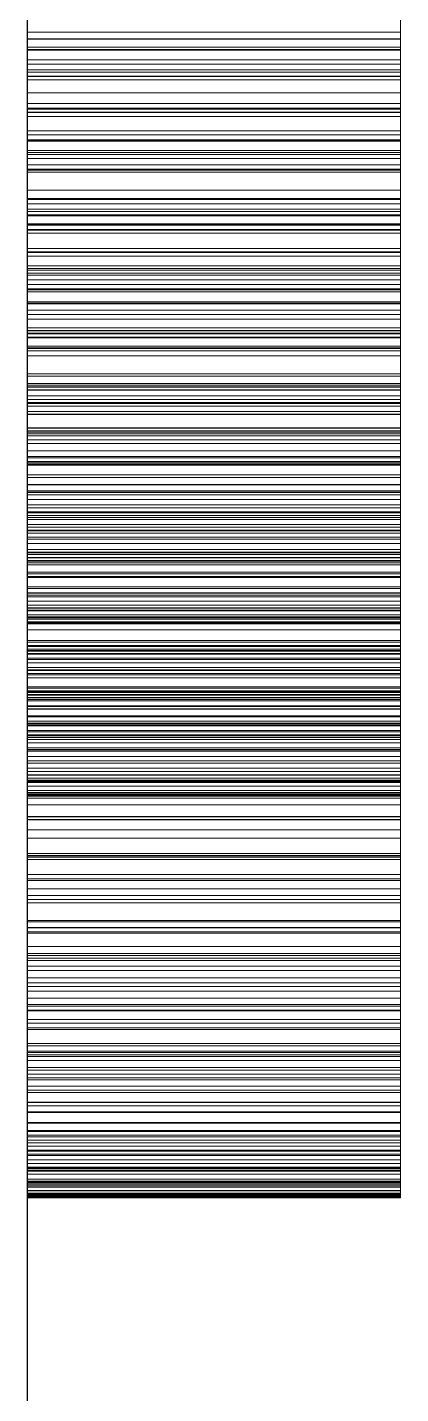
# Paper-space layout '01_三视图' of a CAD drawing. Header units: millimetres. Extents: x 8 to 451, y 8 to 289.
# Drawn here: x 53.925 to 54.025, y 164.3975 to 164.7641 of the extents above; entities that cross this region are included whole.
import ezdxf

# ---------------------------------------------------------------- set-up
doc = ezdxf.new("R2010")
doc.units = ezdxf.units.MM
doc.linetypes.add('WP_HIDDEN', pattern=[2.3, 1.5, -0.8])
doc.layers.add('HIDDEN', color=7, linetype='WP_HIDDEN', lineweight=13)
doc.layers.add('VISIBLE', color=7, linetype='CONTINUOUS', lineweight=25)

psp = doc.layouts.new('01_三视图')

# ---------------------------------------------------------------- linework, layer by layer
at = {"layer": 'HIDDEN'}
for points in [[(53.925, 163.75), (53.925, 163.78134), (53.925, 163.87379), (53.925, 164.02271), (53.925, 164.22064), (53.925, 164.45765), (53.925, 164.72185), (53.925, 165), (53.925, 165.27815), (53.925, 165.54235), (53.925, 165.77936), (53.925, 165.97729), (53.925, 166.12621), (53.925, 166.21866), (53.925, 166.25)], [(53.925, 165.4057), (53.925, 164.46813)], [(54.025, 165.4057), (54.025, 164.46813)], [(53.925, 164.75271), (53.925, 164.79806)], [(54.025, 164.75271), (54.025, 164.79806)], [(53.925, 164.78827), (53.925, 164.76107)], [(54.025, 164.78827), (54.025, 164.76107)], [(53.925, 164.7841), (53.925, 164.75206)], [(54.025, 164.7841), (54.025, 164.75206)], [(53.925, 164.78077), (53.925, 164.75423)], [(54.025, 164.78077), (54.025, 164.75423)], [(53.925, 164.7628), (53.925, 164.7792)], [(53.925, 164.77894), (53.925, 164.76096)], [(53.925, 164.77741), (53.925, 164.75101)], [(54.025, 164.7628), (54.025, 164.7792)], [(54.025, 164.77894), (54.025, 164.76096)], [(54.025, 164.77741), (54.025, 164.75101)], [(53.925, 164.75881), (53.925, 164.77578)], [(53.925, 164.75803), (53.925, 164.77536)], [(53.925, 164.77521), (53.925, 164.75543)], [(53.925, 164.7413), (53.925, 164.77481)], [(53.925, 164.74244), (53.925, 164.77322)], [(53.925, 164.75095), (53.925, 164.77304)], [(54.025, 164.75881), (54.025, 164.77578)], [(54.025, 164.75803), (54.025, 164.77536)], [(54.025, 164.77521), (54.025, 164.75543)], [(54.025, 164.7413), (54.025, 164.77481)], [(54.025, 164.74244), (54.025, 164.77322)], [(54.025, 164.75095), (54.025, 164.77304)], [(53.925, 164.76743), (53.925, 164.75002)], [(53.925, 164.76588), (53.925, 164.73368)], [(54.025, 164.76743), (54.025, 164.75002)], [(54.025, 164.76588), (54.025, 164.73368)], [(53.925, 164.74022), (53.925, 164.76413)], [(53.925, 164.74657), (53.925, 164.7628)], [(53.925, 164.7628), (54.025, 164.7628)], [(54.025, 164.74022), (54.025, 164.76413)], [(54.025, 164.74657), (54.025, 164.7628)], [(53.925, 164.76107), (53.925, 164.73533)], [(53.925, 164.76107), (54.025, 164.76107)], [(53.925, 164.76096), (54.025, 164.76096)], [(53.925, 164.76096), (53.925, 164.74372)], [(53.925, 164.74215), (53.925, 164.75881)], [(53.925, 164.75881), (54.025, 164.75881)], [(53.925, 164.75817), (53.925, 164.74657)], [(53.925, 164.73393), (53.925, 164.75817)], [(53.925, 164.75817), (54.025, 164.75817)], [(54.025, 164.76107), (54.025, 164.73533)], [(54.025, 164.76096), (54.025, 164.74372)], [(54.025, 164.74215), (54.025, 164.75881)], [(54.025, 164.75817), (54.025, 164.74657)], [(54.025, 164.73393), (54.025, 164.75817)], [(53.925, 164.74134), (53.925, 164.75803)], [(53.925, 164.75803), (54.025, 164.75803)], [(53.925, 164.75543), (53.925, 164.73633)], [(53.925, 164.75543), (54.025, 164.75543)], [(54.025, 164.74134), (54.025, 164.75803)], [(54.025, 164.75543), (54.025, 164.73633)], [(53.925, 164.75423), (53.925, 164.7289)], [(53.925, 164.75423), (54.025, 164.75423)], [(53.925, 164.7153), (53.925, 164.75271)], [(53.925, 164.75271), (54.025, 164.75271)], [(53.925, 164.75206), (53.925, 164.72047)], [(53.925, 164.75206), (54.025, 164.75206)], [(53.925, 164.75101), (54.025, 164.75101)], [(53.925, 164.75101), (53.925, 164.72611)], [(53.925, 164.73112), (53.925, 164.75095)], [(53.925, 164.75095), (54.025, 164.75095)], [(54.025, 164.75423), (54.025, 164.7289)], [(54.025, 164.7153), (54.025, 164.75271)], [(54.025, 164.75206), (54.025, 164.72047)], [(54.025, 164.75101), (54.025, 164.72611)], [(54.025, 164.73112), (54.025, 164.75095)], [(53.925, 164.75002), (53.925, 164.73362)], [(53.925, 164.75002), (54.025, 164.75002)], [(54.025, 164.75002), (54.025, 164.73362)], [(53.925, 164.74657), (53.925, 164.73001)], [(53.925, 164.74657), (54.025, 164.74657)], [(53.925, 164.73053), (53.925, 164.74657)], [(53.925, 164.74372), (54.025, 164.74372)], [(53.925, 164.74372), (53.925, 164.7272)], [(54.025, 164.74657), (54.025, 164.73001)], [(54.025, 164.73053), (54.025, 164.74657)], [(54.025, 164.74372), (54.025, 164.7272)], [(53.925, 164.71372), (53.925, 164.74244)], [(53.925, 164.74244), (54.025, 164.74244)], [(53.925, 164.72579), (53.925, 164.74215)], [(53.925, 164.74215), (54.025, 164.74215)], [(53.925, 164.72528), (53.925, 164.74134)], [(53.925, 164.74134), (54.025, 164.74134)], [(53.925, 164.70887), (53.925, 164.7413)], [(53.925, 164.7413), (54.025, 164.7413)], [(53.925, 164.71675), (53.925, 164.74022)], [(53.925, 164.74022), (54.025, 164.74022)], [(54.025, 164.71372), (54.025, 164.74244)], [(54.025, 164.72579), (54.025, 164.74215)], [(54.025, 164.72528), (54.025, 164.74134)], [(54.025, 164.70887), (54.025, 164.7413)], [(54.025, 164.71675), (54.025, 164.74022)], [(53.925, 164.73633), (53.925, 164.71791)], [(53.925, 164.73633), (54.025, 164.73633)], [(54.025, 164.73633), (54.025, 164.71791)], [(53.925, 164.73533), (53.925, 164.71104)], [(53.925, 164.73533), (54.025, 164.73533)], [(53.925, 164.71125), (53.925, 164.73393)], [(53.925, 164.73393), (54.025, 164.73393)], [(53.925, 164.73368), (53.925, 164.70372)], [(53.925, 164.73368), (54.025, 164.73368)], [(53.925, 164.73362), (53.925, 164.71824)], [(53.925, 164.73362), (54.025, 164.73362)], [(54.025, 164.73533), (54.025, 164.71104)], [(54.025, 164.71125), (54.025, 164.73393)], [(54.025, 164.73368), (54.025, 164.70372)], [(54.025, 164.73362), (54.025, 164.71824)], [(53.925, 164.71358), (53.925, 164.73112)], [(53.925, 164.73112), (54.025, 164.73112)], [(53.925, 164.71467), (53.925, 164.73053)], [(53.925, 164.73053), (54.025, 164.73053)], [(53.925, 164.73001), (53.925, 164.71386)], [(53.925, 164.73001), (54.025, 164.73001)], [(53.925, 164.7289), (53.925, 164.70478)], [(53.925, 164.7289), (54.025, 164.7289)], [(54.025, 164.71358), (54.025, 164.73112)], [(54.025, 164.71467), (54.025, 164.73053)], [(54.025, 164.73001), (54.025, 164.71386)], [(54.025, 164.7289), (54.025, 164.70478)], [(53.925, 164.7272), (54.025, 164.7272)], [(53.925, 164.7272), (53.925, 164.71142)], [(53.925, 164.72611), (54.025, 164.72611)], [(53.925, 164.72611), (53.925, 164.7027)], [(53.925, 164.70974), (53.925, 164.72579)], [(53.925, 164.72579), (54.025, 164.72579)], [(53.925, 164.70987), (53.925, 164.72528)], [(53.925, 164.72528), (54.025, 164.72528)], [(54.025, 164.7272), (54.025, 164.71142)], [(54.025, 164.72611), (54.025, 164.7027)], [(54.025, 164.70974), (54.025, 164.72579)], [(54.025, 164.70987), (54.025, 164.72528)], [(53.925, 164.72047), (53.925, 164.68993)], [(53.925, 164.72047), (54.025, 164.72047)], [(53.925, 164.71824), (53.925, 164.70387)], [(53.925, 164.71824), (54.025, 164.71824)], [(53.925, 164.71791), (53.925, 164.70016)], [(53.925, 164.71791), (54.025, 164.71791)], [(54.025, 164.72047), (54.025, 164.68993)], [(54.025, 164.71824), (54.025, 164.70387)], [(54.025, 164.71791), (54.025, 164.70016)], [(53.925, 164.69372), (53.925, 164.71675)], [(53.925, 164.71675), (54.025, 164.71675)], [(53.925, 164.68582), (53.925, 164.7153)], [(53.925, 164.7153), (54.025, 164.7153)], [(53.925, 164.69899), (53.925, 164.71467)], [(53.925, 164.71467), (54.025, 164.71467)], [(54.025, 164.69372), (54.025, 164.71675)], [(54.025, 164.68582), (54.025, 164.7153)], [(54.025, 164.69899), (54.025, 164.71467)], [(53.925, 164.71386), (53.925, 164.69813)], [(53.925, 164.71386), (54.025, 164.71386)], [(53.925, 164.68706), (53.925, 164.71372)], [(53.925, 164.71372), (54.025, 164.71372)], [(53.925, 164.69764), (53.925, 164.71358)], [(53.925, 164.71358), (54.025, 164.71358)], [(53.925, 164.71142), (54.025, 164.71142)], [(53.925, 164.71142), (53.925, 164.69636)], [(53.925, 164.69011), (53.925, 164.71125)], [(53.925, 164.71125), (54.025, 164.71125)], [(53.925, 164.71104), (53.925, 164.69944)], [(53.925, 164.71104), (54.025, 164.71104)], [(54.025, 164.71386), (54.025, 164.69813)], [(54.025, 164.68706), (54.025, 164.71372)], [(54.025, 164.69764), (54.025, 164.71358)], [(54.025, 164.71142), (54.025, 164.69636)], [(54.025, 164.69011), (54.025, 164.71125)], [(54.025, 164.71104), (54.025, 164.69944)], [(53.925, 164.69509), (53.925, 164.70987)], [(53.925, 164.70987), (54.025, 164.70987)], [(53.925, 164.694), (53.925, 164.70974)], [(53.925, 164.70974), (54.025, 164.70974)], [(53.925, 164.69316), (53.925, 164.70887)], [(53.925, 164.70887), (54.025, 164.70887)], [(54.025, 164.69509), (54.025, 164.70987)], [(54.025, 164.694), (54.025, 164.70974)], [(54.025, 164.69316), (54.025, 164.70887)], [(53.925, 164.70478), (53.925, 164.68188)], [(53.925, 164.70478), (54.025, 164.70478)], [(53.925, 164.70387), (53.925, 164.69051)], [(53.925, 164.70387), (54.025, 164.70387)], [(53.925, 164.70372), (53.925, 164.67599)], [(53.925, 164.70372), (54.025, 164.70372)], [(54.025, 164.70478), (54.025, 164.68188)], [(54.025, 164.70387), (54.025, 164.69051)], [(54.025, 164.70372), (54.025, 164.67599)], [(53.925, 164.7027), (54.025, 164.7027)], [(53.925, 164.7027), (53.925, 164.68079)], [(53.925, 164.70016), (53.925, 164.68273)], [(53.925, 164.70016), (54.025, 164.70016)], [(54.025, 164.7027), (54.025, 164.68079)], [(54.025, 164.70016), (54.025, 164.68273)], [(53.925, 164.69944), (53.925, 164.6882)], [(53.925, 164.69944), (54.025, 164.69944)], [(53.925, 164.68349), (53.925, 164.69899)], [(53.925, 164.69899), (54.025, 164.69899)], [(53.925, 164.69813), (53.925, 164.68281)], [(53.925, 164.69813), (54.025, 164.69813)], [(53.925, 164.68265), (53.925, 164.69764)], [(53.925, 164.69764), (54.025, 164.69764)], [(53.925, 164.69636), (54.025, 164.69636)], [(53.925, 164.69636), (53.925, 164.68204)], [(54.025, 164.69944), (54.025, 164.6882)], [(54.025, 164.68349), (54.025, 164.69899)], [(54.025, 164.69813), (54.025, 164.68281)], [(54.025, 164.68265), (54.025, 164.69764)], [(54.025, 164.69636), (54.025, 164.68204)], [(53.925, 164.68095), (53.925, 164.69509)], [(53.925, 164.69509), (54.025, 164.69509)], [(53.925, 164.67856), (53.925, 164.694)], [(53.925, 164.694), (54.025, 164.694)], [(53.925, 164.67114), (53.925, 164.69372)], [(53.925, 164.69372), (54.025, 164.69372)], [(53.925, 164.67793), (53.925, 164.69316)], [(53.925, 164.69316), (54.025, 164.69316)], [(54.025, 164.68095), (54.025, 164.69509)], [(54.025, 164.67856), (54.025, 164.694)], [(54.025, 164.67114), (54.025, 164.69372)], [(54.025, 164.67793), (54.025, 164.69316)], [(53.925, 164.69051), (53.925, 164.67817)], [(53.925, 164.69051), (54.025, 164.69051)], [(53.925, 164.67053), (53.925, 164.69011)], [(53.925, 164.69011), (54.025, 164.69011)], [(53.925, 164.68993), (53.925, 164.66105)], [(53.925, 164.68993), (54.025, 164.68993)], [(54.025, 164.69051), (54.025, 164.67817)], [(54.025, 164.67053), (54.025, 164.69011)], [(54.025, 164.68993), (54.025, 164.66105)], [(53.925, 164.6882), (53.925, 164.67732)], [(53.925, 164.6882), (54.025, 164.6882)], [(53.925, 164.66246), (53.925, 164.68706)], [(53.925, 164.68706), (54.025, 164.68706)], [(53.925, 164.66427), (53.925, 164.68582)], [(53.925, 164.68582), (54.025, 164.68582)], [(54.025, 164.6882), (54.025, 164.67732)], [(54.025, 164.66246), (54.025, 164.68706)], [(54.025, 164.66427), (54.025, 164.68582)], [(53.925, 164.68349), (54.025, 164.68349)], [(53.925, 164.66854), (53.925, 164.68349)], [(53.925, 164.68281), (53.925, 164.6679)], [(53.925, 164.68281), (54.025, 164.68281)], [(53.925, 164.68273), (53.925, 164.66522)], [(53.925, 164.68273), (54.025, 164.68273)], [(53.925, 164.66859), (53.925, 164.68265)], [(53.925, 164.68265), (54.025, 164.68265)], [(53.925, 164.68204), (54.025, 164.68204)], [(53.925, 164.68204), (53.925, 164.66851)], [(53.925, 164.68188), (53.925, 164.6602)], [(53.925, 164.68188), (54.025, 164.68188)], [(54.025, 164.66854), (54.025, 164.68349)], [(54.025, 164.68281), (54.025, 164.6679)], [(54.025, 164.68273), (54.025, 164.66522)], [(54.025, 164.66859), (54.025, 164.68265)], [(54.025, 164.68204), (54.025, 164.66851)], [(54.025, 164.68188), (54.025, 164.6602)], [(53.925, 164.68095), (54.025, 164.68095)], [(53.925, 164.66756), (53.925, 164.68095)], [(53.925, 164.68079), (54.025, 164.68079)], [(53.925, 164.68079), (53.925, 164.66037)], [(53.925, 164.66343), (53.925, 164.67856)], [(53.925, 164.67856), (54.025, 164.67856)], [(53.925, 164.67817), (53.925, 164.66684)], [(53.925, 164.67817), (54.025, 164.67817)], [(53.925, 164.66319), (53.925, 164.67793)], [(53.925, 164.67793), (54.025, 164.67793)], [(54.025, 164.66756), (54.025, 164.68095)], [(54.025, 164.68079), (54.025, 164.66037)], [(54.025, 164.66343), (54.025, 164.67856)], [(54.025, 164.67817), (54.025, 164.66684)], [(54.025, 164.66319), (54.025, 164.67793)], [(53.925, 164.67732), (53.925, 164.66681)], [(53.925, 164.67732), (54.025, 164.67732)], [(53.925, 164.67599), (53.925, 164.65049)], [(53.925, 164.67599), (54.025, 164.67599)], [(54.025, 164.67732), (54.025, 164.66681)], [(54.025, 164.67599), (54.025, 164.65049)], [(53.925, 164.64899), (53.925, 164.67114)], [(53.925, 164.67114), (54.025, 164.67114)], [(53.925, 164.65249), (53.925, 164.67053)], [(53.925, 164.67053), (54.025, 164.67053)], [(54.025, 164.64899), (54.025, 164.67114)], [(54.025, 164.65249), (54.025, 164.67053)], [(53.925, 164.65548), (53.925, 164.66859)], [(53.925, 164.66859), (54.025, 164.66859)], [(53.925, 164.65451), (53.925, 164.66854)], [(53.925, 164.66854), (54.025, 164.66854)], [(53.925, 164.66851), (54.025, 164.66851)], [(53.925, 164.66851), (53.925, 164.65586)], [(53.925, 164.6679), (53.925, 164.65341)], [(53.925, 164.6679), (54.025, 164.6679)], [(53.925, 164.65503), (53.925, 164.66756)], [(53.925, 164.66756), (54.025, 164.66756)], [(53.925, 164.66684), (53.925, 164.65653)], [(53.925, 164.66684), (54.025, 164.66684)], [(53.925, 164.66681), (53.925, 164.65666)], [(53.925, 164.66681), (54.025, 164.66681)], [(54.025, 164.65548), (54.025, 164.66859)], [(54.025, 164.65451), (54.025, 164.66854)], [(54.025, 164.66851), (54.025, 164.65586)], [(54.025, 164.6679), (54.025, 164.65341)], [(54.025, 164.65503), (54.025, 164.66756)], [(54.025, 164.66684), (54.025, 164.65653)], [(54.025, 164.66681), (54.025, 164.65666)], [(53.925, 164.66522), (53.925, 164.64765)], [(53.925, 164.66522), (54.025, 164.66522)], [(53.925, 164.64666), (53.925, 164.66427)], [(53.925, 164.66427), (54.025, 164.66427)], [(53.925, 164.64861), (53.925, 164.66343)], [(53.925, 164.66343), (54.025, 164.66343)], [(53.925, 164.64893), (53.925, 164.66319)], [(53.925, 164.66319), (54.025, 164.66319)], [(54.025, 164.66522), (54.025, 164.64765)], [(54.025, 164.64666), (54.025, 164.66427)], [(54.025, 164.64861), (54.025, 164.66343)], [(54.025, 164.64893), (54.025, 164.66319)], [(53.925, 164.63944), (53.925, 164.66246)], [(53.925, 164.66246), (54.025, 164.66246)], [(53.925, 164.66105), (53.925, 164.64723)], [(53.925, 164.66105), (54.025, 164.66105)], [(53.925, 164.66037), (54.025, 164.66037)], [(53.925, 164.66037), (53.925, 164.64145)], [(53.925, 164.6602), (53.925, 164.63973)], [(53.925, 164.6602), (54.025, 164.6602)], [(54.025, 164.63944), (54.025, 164.66246)], [(54.025, 164.66105), (54.025, 164.64723)], [(54.025, 164.66037), (54.025, 164.64145)], [(54.025, 164.6602), (54.025, 164.63973)], [(53.925, 164.65666), (53.925, 164.64687)], [(53.925, 164.65666), (54.025, 164.65666)], [(53.925, 164.65653), (53.925, 164.64723)], [(53.925, 164.65653), (54.025, 164.65653)], [(53.925, 164.65586), (54.025, 164.65586)], [(53.925, 164.65586), (53.925, 164.64409)], [(53.925, 164.64331), (53.925, 164.65548)], [(53.925, 164.65548), (54.025, 164.65548)], [(54.025, 164.65666), (54.025, 164.64687)], [(54.025, 164.65653), (54.025, 164.64723)], [(54.025, 164.65586), (54.025, 164.64409)], [(54.025, 164.64331), (54.025, 164.65548)], [(53.925, 164.64337), (53.925, 164.65503)], [(53.925, 164.65503), (54.025, 164.65503)], [(53.925, 164.64139), (53.925, 164.65451)], [(53.925, 164.65451), (54.025, 164.65451)], [(53.925, 164.65341), (53.925, 164.63933)], [(53.925, 164.65341), (54.025, 164.65341)], [(53.925, 164.63601), (53.925, 164.65249)], [(53.925, 164.65249), (54.025, 164.65249)], [(54.025, 164.64337), (54.025, 164.65503)], [(54.025, 164.64139), (54.025, 164.65451)], [(54.025, 164.65341), (54.025, 164.63933)], [(54.025, 164.63601), (54.025, 164.65249)], [(53.925, 164.65049), (53.925, 164.62683)], [(53.925, 164.65049), (54.025, 164.65049)], [(53.925, 164.62729), (53.925, 164.64899)], [(53.925, 164.64899), (54.025, 164.64899)], [(53.925, 164.63516), (53.925, 164.64893)], [(53.925, 164.64893), (54.025, 164.64893)], [(53.925, 164.63409), (53.925, 164.64861)], [(53.925, 164.64861), (54.025, 164.64861)], [(54.025, 164.65049), (54.025, 164.62683)], [(54.025, 164.62729), (54.025, 164.64899)], [(54.025, 164.63516), (54.025, 164.64893)], [(54.025, 164.63409), (54.025, 164.64861)], [(53.925, 164.64765), (53.925, 164.63001)], [(53.925, 164.64765), (54.025, 164.64765)], [(53.925, 164.64723), (53.925, 164.63871)], [(53.925, 164.64723), (53.925, 164.63383)], [(53.925, 164.64723), (54.025, 164.64723)], [(53.925, 164.64723), (54.025, 164.64723)], [(53.925, 164.64687), (53.925, 164.63744)], [(53.925, 164.64687), (54.025, 164.64687)], [(53.925, 164.62901), (53.925, 164.64666)], [(53.925, 164.64666), (54.025, 164.64666)], [(54.025, 164.64765), (54.025, 164.63001)], [(54.025, 164.64723), (54.025, 164.63871)], [(54.025, 164.64723), (54.025, 164.63383)], [(54.025, 164.64687), (54.025, 164.63744)], [(54.025, 164.62901), (54.025, 164.64666)], [(53.925, 164.64409), (54.025, 164.64409)], [(53.925, 164.64409), (53.925, 164.63318)], [(53.925, 164.63257), (53.925, 164.64337)], [(53.925, 164.64337), (54.025, 164.64337)], [(53.925, 164.63207), (53.925, 164.64331)], [(53.925, 164.64331), (54.025, 164.64331)], [(53.925, 164.64145), (54.025, 164.64145)], [(53.925, 164.64145), (53.925, 164.62403)], [(53.925, 164.62919), (53.925, 164.64139)], [(53.925, 164.64139), (54.025, 164.64139)], [(54.025, 164.64409), (54.025, 164.63318)], [(54.025, 164.63257), (54.025, 164.64337)], [(54.025, 164.63207), (54.025, 164.64331)], [(54.025, 164.64145), (54.025, 164.62403)], [(54.025, 164.62919), (54.025, 164.64139)], [(53.925, 164.63973), (53.925, 164.62048)], [(53.925, 164.63973), (54.025, 164.63973)], [(53.925, 164.61752), (53.925, 164.63944)], [(53.925, 164.63944), (54.025, 164.63944)], [(53.925, 164.63933), (53.925, 164.62566)], [(53.925, 164.63933), (54.025, 164.63933)], [(53.925, 164.63871), (53.925, 164.63075)], [(53.925, 164.63871), (54.025, 164.63871)], [(53.925, 164.63744), (53.925, 164.62838)], [(53.925, 164.63744), (54.025, 164.63744)], [(54.025, 164.63973), (54.025, 164.62048)], [(54.025, 164.61752), (54.025, 164.63944)], [(54.025, 164.63933), (54.025, 164.62566)], [(54.025, 164.63871), (54.025, 164.63075)], [(54.025, 164.63744), (54.025, 164.62838)], [(53.925, 164.62109), (53.925, 164.63601)], [(53.925, 164.63601), (54.025, 164.63601)], [(53.925, 164.62187), (53.925, 164.63516)], [(53.925, 164.63516), (54.025, 164.63516)], [(53.925, 164.61988), (53.925, 164.63409)], [(53.925, 164.63409), (54.025, 164.63409)], [(53.925, 164.63383), (53.925, 164.62084)], [(53.925, 164.63383), (54.025, 164.63383)], [(54.025, 164.62109), (54.025, 164.63601)], [(54.025, 164.62187), (54.025, 164.63516)], [(54.025, 164.61988), (54.025, 164.63409)], [(54.025, 164.63383), (54.025, 164.62084)], [(53.925, 164.63318), (54.025, 164.63318)], [(53.925, 164.63318), (53.925, 164.62315)], [(53.925, 164.62264), (53.925, 164.63257)], [(53.925, 164.63257), (54.025, 164.63257)], [(53.925, 164.62178), (53.925, 164.63207)], [(53.925, 164.63207), (54.025, 164.63207)], [(53.925, 164.63075), (53.925, 164.62333)], [(53.925, 164.63075), (54.025, 164.63075)], [(53.925, 164.63001), (53.925, 164.6123)], [(53.925, 164.63001), (54.025, 164.63001)], [(54.025, 164.63318), (54.025, 164.62315)], [(54.025, 164.62264), (54.025, 164.63257)], [(54.025, 164.62178), (54.025, 164.63207)], [(54.025, 164.63075), (54.025, 164.62333)], [(54.025, 164.63001), (54.025, 164.6123)], [(53.925, 164.61792), (53.925, 164.62919)], [(53.925, 164.62919), (54.025, 164.62919)], [(53.925, 164.61132), (53.925, 164.62901)], [(53.925, 164.62901), (54.025, 164.62901)], [(53.925, 164.62838), (53.925, 164.61172)], [(53.925, 164.62838), (54.025, 164.62838)], [(53.925, 164.60644), (53.925, 164.62729)], [(53.925, 164.62729), (54.025, 164.62729)], [(53.925, 164.62683), (53.925, 164.60461)], [(53.925, 164.62683), (54.025, 164.62683)], [(54.025, 164.61792), (54.025, 164.62919)], [(54.025, 164.61132), (54.025, 164.62901)], [(54.025, 164.62838), (54.025, 164.61172)], [(54.025, 164.60644), (54.025, 164.62729)], [(54.025, 164.62683), (54.025, 164.60461)], [(53.925, 164.62566), (53.925, 164.61241)], [(53.925, 164.62566), (54.025, 164.62566)], [(53.925, 164.62403), (54.025, 164.62403)], [(53.925, 164.62403), (53.925, 164.60839)], [(53.925, 164.62333), (53.925, 164.61646)], [(53.925, 164.62333), (54.025, 164.62333)], [(53.925, 164.62315), (54.025, 164.62315)], [(53.925, 164.62315), (53.925, 164.61399)], [(53.925, 164.61356), (53.925, 164.62264)], [(53.925, 164.62264), (54.025, 164.62264)], [(54.025, 164.62566), (54.025, 164.61241)], [(54.025, 164.62403), (54.025, 164.60839)], [(54.025, 164.62333), (54.025, 164.61646)], [(54.025, 164.62315), (54.025, 164.61399)], [(54.025, 164.61356), (54.025, 164.62264)], [(53.925, 164.60907), (53.925, 164.62187)], [(53.925, 164.62187), (54.025, 164.62187)], [(53.925, 164.61243), (53.925, 164.62178)], [(53.925, 164.62178), (54.025, 164.62178)], [(53.925, 164.60771), (53.925, 164.62109)], [(53.925, 164.62109), (54.025, 164.62109)], [(53.925, 164.62084), (53.925, 164.60826)], [(53.925, 164.62084), (54.025, 164.62084)], [(53.925, 164.62048), (53.925, 164.60244)], [(53.925, 164.62048), (54.025, 164.62048)], [(53.925, 164.60597), (53.925, 164.61988)], [(53.925, 164.61988), (54.025, 164.61988)], [(54.025, 164.60907), (54.025, 164.62187)], [(54.025, 164.61243), (54.025, 164.62178)], [(54.025, 164.60771), (54.025, 164.62109)], [(54.025, 164.62084), (54.025, 164.60826)], [(54.025, 164.62048), (54.025, 164.60244)], [(54.025, 164.60597), (54.025, 164.61988)], [(53.925, 164.60755), (53.925, 164.61792)], [(53.925, 164.61792), (54.025, 164.61792)], [(53.925, 164.59671), (53.925, 164.61752)], [(53.925, 164.61752), (54.025, 164.61752)], [(53.925, 164.61678), (53.925, 164.46813)], [(53.925, 164.61678), (54.025, 164.61678)], [(53.925, 164.61646), (53.925, 164.61014)], [(53.925, 164.61646), (54.025, 164.61646)], [(54.025, 164.60755), (54.025, 164.61792)], [(54.025, 164.59671), (54.025, 164.61752)], [(54.025, 164.61678), (54.025, 164.46813)], [(54.025, 164.61646), (54.025, 164.61014)], [(53.925, 164.61399), (54.025, 164.61399)], [(53.925, 164.61399), (53.925, 164.6057)], [(53.925, 164.60536), (53.925, 164.61356)], [(53.925, 164.61356), (54.025, 164.61356)], [(53.925, 164.6041), (53.925, 164.61243)], [(53.925, 164.61243), (54.025, 164.61243)], [(53.925, 164.61241), (53.925, 164.59957)], [(53.925, 164.61241), (54.025, 164.61241)], [(53.925, 164.6123), (53.925, 164.59452)], [(53.925, 164.6123), (54.025, 164.6123)], [(53.925, 164.61172), (53.925, 164.59729)], [(53.925, 164.61172), (54.025, 164.61172)], [(54.025, 164.61399), (54.025, 164.6057)], [(54.025, 164.60536), (54.025, 164.61356)], [(54.025, 164.6041), (54.025, 164.61243)], [(54.025, 164.61241), (54.025, 164.59957)], [(54.025, 164.6123), (54.025, 164.59452)], [(54.025, 164.61172), (54.025, 164.59729)], [(53.925, 164.59357), (53.925, 164.61132)], [(53.925, 164.61132), (54.025, 164.61132)], [(53.925, 164.61014), (53.925, 164.60437)], [(53.925, 164.61014), (54.025, 164.61014)], [(53.925, 164.59675), (53.925, 164.60907)], [(53.925, 164.60907), (54.025, 164.60907)], [(53.925, 164.60839), (54.025, 164.60839)], [(53.925, 164.60839), (53.925, 164.59484)], [(53.925, 164.60826), (53.925, 164.59609)], [(53.925, 164.60826), (54.025, 164.60826)], [(54.025, 164.59357), (54.025, 164.61132)], [(54.025, 164.61014), (54.025, 164.60437)], [(54.025, 164.59675), (54.025, 164.60907)], [(54.025, 164.60839), (54.025, 164.59484)], [(54.025, 164.60826), (54.025, 164.59609)], [(53.925, 164.5959), (53.925, 164.60771)], [(53.925, 164.60771), (54.025, 164.60771)], [(53.925, 164.59811), (53.925, 164.60755)], [(53.925, 164.60755), (54.025, 164.60755)], [(53.925, 164.58684), (53.925, 164.60644)], [(53.925, 164.60644), (54.025, 164.60644)], [(53.925, 164.59237), (53.925, 164.60597)], [(53.925, 164.60597), (54.025, 164.60597)], [(53.925, 164.6057), (54.025, 164.6057)], [(53.925, 164.6057), (53.925, 164.59829)], [(53.925, 164.59801), (53.925, 164.60536)], [(53.925, 164.60536), (54.025, 164.60536)], [(53.925, 164.60461), (53.925, 164.58382)], [(53.925, 164.60461), (54.025, 164.60461)], [(53.925, 164.60437), (53.925, 164.59915)], [(53.925, 164.60437), (54.025, 164.60437)], [(54.025, 164.5959), (54.025, 164.60771)], [(54.025, 164.59811), (54.025, 164.60755)], [(54.025, 164.58684), (54.025, 164.60644)], [(54.025, 164.59237), (54.025, 164.60597)], [(54.025, 164.6057), (54.025, 164.59829)], [(54.025, 164.59801), (54.025, 164.60536)], [(54.025, 164.60461), (54.025, 164.58382)], [(54.025, 164.60437), (54.025, 164.59915)], [(53.925, 164.59688), (53.925, 164.6041)], [(53.925, 164.6041), (54.025, 164.6041)], [(53.925, 164.60244), (53.925, 164.58561)], [(53.925, 164.60244), (54.025, 164.60244)], [(54.025, 164.59688), (54.025, 164.6041)], [(54.025, 164.60244), (54.025, 164.58561)], [(53.925, 164.59957), (53.925, 164.58714)], [(53.925, 164.59957), (54.025, 164.59957)], [(53.925, 164.59915), (53.925, 164.59448)], [(53.925, 164.59915), (54.025, 164.59915)], [(53.925, 164.59829), (54.025, 164.59829)], [(53.925, 164.59829), (53.925, 164.59174)], [(53.925, 164.58958), (53.925, 164.59811)], [(53.925, 164.59811), (54.025, 164.59811)], [(53.925, 164.59153), (53.925, 164.59801)], [(53.925, 164.59801), (54.025, 164.59801)], [(53.925, 164.59729), (53.925, 164.58508)], [(53.925, 164.59729), (54.025, 164.59729)], [(53.925, 164.59077), (53.925, 164.59688)], [(53.925, 164.59688), (54.025, 164.59688)], [(54.025, 164.59957), (54.025, 164.58714)], [(54.025, 164.59915), (54.025, 164.59448)], [(54.025, 164.59829), (54.025, 164.59174)], [(54.025, 164.58958), (54.025, 164.59811)], [(54.025, 164.59153), (54.025, 164.59801)], [(54.025, 164.59729), (54.025, 164.58508)], [(54.025, 164.59077), (54.025, 164.59688)], [(53.925, 164.58491), (53.925, 164.59675)], [(53.925, 164.59675), (54.025, 164.59675)], [(53.925, 164.57699), (53.925, 164.59671)], [(53.925, 164.59671), (54.025, 164.59671)], [(53.925, 164.59609), (53.925, 164.58434)], [(53.925, 164.59609), (54.025, 164.59609)], [(53.925, 164.58566), (53.925, 164.5959)], [(53.925, 164.5959), (54.025, 164.5959)], [(53.925, 164.59484), (54.025, 164.59484)], [(53.925, 164.59484), (53.925, 164.58338)], [(53.925, 164.59452), (53.925, 164.57668)], [(53.925, 164.59452), (54.025, 164.59452)], [(53.925, 164.59448), (53.925, 164.59036)], [(53.925, 164.59448), (54.025, 164.59448)], [(53.925, 164.46813), (53.925, 164.59357)], [(53.925, 164.59357), (54.025, 164.59357)], [(54.025, 164.58491), (54.025, 164.59675)], [(54.025, 164.57699), (54.025, 164.59671)], [(54.025, 164.59609), (54.025, 164.58434)], [(54.025, 164.58566), (54.025, 164.5959)], [(54.025, 164.59484), (54.025, 164.58338)], [(54.025, 164.59452), (54.025, 164.57668)], [(54.025, 164.59448), (54.025, 164.59036)], [(54.025, 164.46813), (54.025, 164.59357)], [(53.925, 164.57907), (53.925, 164.59237)], [(53.925, 164.59237), (54.025, 164.59237)], [(53.925, 164.59174), (54.025, 164.59174)], [(53.925, 164.59174), (53.925, 164.58607)], [(53.925, 164.58592), (53.925, 164.59153)], [(53.925, 164.59153), (54.025, 164.59153)], [(53.925, 164.58578), (53.925, 164.59077)], [(53.925, 164.59077), (54.025, 164.59077)], [(53.925, 164.59036), (53.925, 164.58679)], [(53.925, 164.59036), (54.025, 164.59036)], [(53.925, 164.58202), (53.925, 164.58958)], [(53.925, 164.58958), (54.025, 164.58958)], [(54.025, 164.57907), (54.025, 164.59237)], [(54.025, 164.59174), (54.025, 164.58607)], [(54.025, 164.58592), (54.025, 164.59153)], [(54.025, 164.58578), (54.025, 164.59077)], [(54.025, 164.59036), (54.025, 164.58679)], [(54.025, 164.58202), (54.025, 164.58958)], [(53.925, 164.58714), (53.925, 164.57513)], [(53.925, 164.58714), (54.025, 164.58714)], [(53.925, 164.56851), (53.925, 164.58684)], [(53.925, 164.58684), (54.025, 164.58684)], [(53.925, 164.58679), (53.925, 164.58376)], [(53.925, 164.58679), (54.025, 164.58679)], [(53.925, 164.58607), (54.025, 164.58607)], [(53.925, 164.58607), (53.925, 164.58127)], [(53.925, 164.58117), (53.925, 164.58592)], [(53.925, 164.58592), (54.025, 164.58592)], [(54.025, 164.58714), (54.025, 164.57513)], [(54.025, 164.56851), (54.025, 164.58684)], [(54.025, 164.58679), (54.025, 164.58376)], [(54.025, 164.58607), (54.025, 164.58127)], [(54.025, 164.58117), (54.025, 164.58592)], [(53.925, 164.58189), (53.925, 164.58578)], [(53.925, 164.58578), (54.025, 164.58578)], [(53.925, 164.577), (53.925, 164.58566)], [(53.925, 164.58566), (54.025, 164.58566)], [(53.925, 164.58561), (53.925, 164.57001)], [(53.925, 164.58561), (54.025, 164.58561)], [(53.925, 164.58508), (53.925, 164.57508)], [(53.925, 164.58508), (54.025, 164.58508)], [(53.925, 164.57356), (53.925, 164.58491)], [(53.925, 164.58491), (54.025, 164.58491)], [(53.925, 164.58434), (53.925, 164.573)], [(53.925, 164.58434), (54.025, 164.58434)], [(53.925, 164.58382), (53.925, 164.56448)], [(53.925, 164.58382), (54.025, 164.58382)], [(53.925, 164.58376), (53.925, 164.58129)], [(53.925, 164.58376), (54.025, 164.58376)], [(53.925, 164.58338), (54.025, 164.58338)], [(53.925, 164.58338), (53.925, 164.57399)], [(54.025, 164.58189), (54.025, 164.58578)], [(54.025, 164.577), (54.025, 164.58566)], [(54.025, 164.58561), (54.025, 164.57001)], [(54.025, 164.58508), (54.025, 164.57508)], [(54.025, 164.57356), (54.025, 164.58491)], [(54.025, 164.58434), (54.025, 164.573)], [(54.025, 164.58382), (54.025, 164.56448)], [(54.025, 164.58376), (54.025, 164.58129)], [(54.025, 164.58338), (54.025, 164.57399)], [(53.925, 164.57547), (53.925, 164.58202)], [(53.925, 164.58202), (54.025, 164.58202)], [(53.925, 164.57912), (53.925, 164.58189)], [(53.925, 164.58189), (54.025, 164.58189)], [(53.925, 164.58129), (53.925, 164.57937)], [(53.925, 164.58129), (54.025, 164.58129)], [(53.925, 164.58127), (54.025, 164.58127)], [(53.925, 164.58127), (53.925, 164.57735)], [(53.925, 164.57728), (53.925, 164.58117)], [(53.925, 164.58117), (54.025, 164.58117)], [(53.925, 164.57937), (53.925, 164.57799)], [(53.925, 164.57937), (54.025, 164.57937)], [(53.925, 164.57745), (53.925, 164.57912)], [(53.925, 164.57912), (54.025, 164.57912)], [(53.925, 164.56344), (53.925, 164.57907)], [(53.925, 164.57907), (54.025, 164.57907)], [(54.025, 164.57547), (54.025, 164.58202)], [(54.025, 164.57912), (54.025, 164.58189)], [(54.025, 164.58129), (54.025, 164.57937)], [(54.025, 164.58127), (54.025, 164.57735)], [(54.025, 164.57728), (54.025, 164.58117)], [(54.025, 164.57937), (54.025, 164.57799)], [(54.025, 164.57745), (54.025, 164.57912)], [(54.025, 164.56344), (54.025, 164.57907)], [(53.925, 164.57799), (53.925, 164.5769)], [(53.925, 164.57799), (54.025, 164.57799)], [(53.925, 164.5769), (53.925, 164.57745)], [(53.925, 164.57745), (54.025, 164.57745)], [(53.925, 164.57735), (54.025, 164.57735)], [(53.925, 164.57735), (53.925, 164.57429)], [(53.925, 164.57426), (53.925, 164.57728)], [(53.925, 164.57728), (54.025, 164.57728)], [(53.925, 164.56992), (53.925, 164.577)], [(53.925, 164.577), (54.025, 164.577)], [(53.925, 164.55837), (53.925, 164.57699)], [(53.925, 164.57699), (54.025, 164.57699)], [(53.925, 164.5769), (54.025, 164.5769)], [(53.925, 164.57668), (53.925, 164.55877)], [(53.925, 164.57668), (54.025, 164.57668)], [(53.925, 164.56992), (53.925, 164.57547)], [(53.925, 164.57547), (54.025, 164.57547)], [(53.925, 164.57513), (53.925, 164.56353)], [(53.925, 164.57513), (54.025, 164.57513)], [(53.925, 164.57508), (53.925, 164.56731)], [(53.925, 164.57508), (54.025, 164.57508)], [(54.025, 164.57799), (54.025, 164.5769)], [(54.025, 164.5769), (54.025, 164.57745)], [(54.025, 164.57735), (54.025, 164.57429)], [(54.025, 164.57426), (54.025, 164.57728)], [(54.025, 164.56992), (54.025, 164.577)], [(54.025, 164.55837), (54.025, 164.57699)], [(54.025, 164.57668), (54.025, 164.55877)], [(54.025, 164.56992), (54.025, 164.57547)], [(54.025, 164.57513), (54.025, 164.56353)], [(54.025, 164.57508), (54.025, 164.56731)], [(53.925, 164.57429), (54.025, 164.57429)], [(53.925, 164.57429), (53.925, 164.57211)], [(53.925, 164.5721), (53.925, 164.57426)], [(53.925, 164.57426), (54.025, 164.57426)], [(53.925, 164.57399), (54.025, 164.57399)], [(53.925, 164.57399), (53.925, 164.5667)], [(53.925, 164.56269), (53.925, 164.57356)], [(53.925, 164.57356), (54.025, 164.57356)], [(53.925, 164.573), (53.925, 164.56208)], [(53.925, 164.573), (54.025, 164.573)], [(53.925, 164.57211), (54.025, 164.57211)], [(53.925, 164.57211), (53.925, 164.57081)], [(53.925, 164.5708), (53.925, 164.5721)], [(53.925, 164.5721), (54.025, 164.5721)], [(54.025, 164.57429), (54.025, 164.57211)], [(54.025, 164.5721), (54.025, 164.57426)], [(54.025, 164.57399), (54.025, 164.5667)], [(54.025, 164.56269), (54.025, 164.57356)], [(54.025, 164.573), (54.025, 164.56208)], [(54.025, 164.57211), (54.025, 164.57081)], [(54.025, 164.5708), (54.025, 164.5721)], [(53.925, 164.57081), (54.025, 164.57081)], [(53.925, 164.57081), (53.925, 164.57037)], [(53.925, 164.57037), (53.925, 164.5708)], [(53.925, 164.5708), (54.025, 164.5708)], [(53.925, 164.57037), (54.025, 164.57037)], [(53.925, 164.57001), (53.925, 164.55547)], [(53.925, 164.57001), (54.025, 164.57001)], [(53.925, 164.5644), (53.925, 164.56992)], [(53.925, 164.56992), (54.025, 164.56992)], [(53.925, 164.56538), (53.925, 164.56992)], [(53.925, 164.56992), (54.025, 164.56992)], [(53.925, 164.55143), (53.925, 164.56851)], [(53.925, 164.56851), (54.025, 164.56851)], [(54.025, 164.57081), (54.025, 164.57037)], [(54.025, 164.57037), (54.025, 164.5708)], [(54.025, 164.57001), (54.025, 164.55547)], [(54.025, 164.5644), (54.025, 164.56992)], [(54.025, 164.56538), (54.025, 164.56992)], [(54.025, 164.55143), (54.025, 164.56851)], [(53.925, 164.56731), (53.925, 164.56176)], [(53.925, 164.56731), (54.025, 164.56731)], [(53.925, 164.5667), (54.025, 164.5667)], [(53.925, 164.5667), (53.925, 164.56149)], [(53.925, 164.56185), (53.925, 164.56538)], [(53.925, 164.56538), (54.025, 164.56538)], [(53.925, 164.56448), (53.925, 164.54657)], [(53.925, 164.56448), (54.025, 164.56448)], [(53.925, 164.56047), (53.925, 164.5644)], [(53.925, 164.5644), (54.025, 164.5644)], [(54.025, 164.56731), (54.025, 164.56176)], [(54.025, 164.5667), (54.025, 164.56149)], [(54.025, 164.56185), (54.025, 164.56538)], [(54.025, 164.56448), (54.025, 164.54657)], [(54.025, 164.56047), (54.025, 164.5644)], [(53.925, 164.56353), (53.925, 164.55234)], [(53.925, 164.56353), (54.025, 164.56353)], [(53.925, 164.54882), (53.925, 164.56344)], [(53.925, 164.56344), (54.025, 164.56344)], [(53.925, 164.55231), (53.925, 164.56269)], [(53.925, 164.56269), (54.025, 164.56269)], [(53.925, 164.56208), (53.925, 164.55156)], [(53.925, 164.56208), (54.025, 164.56208)], [(53.925, 164.55933), (53.925, 164.56185)], [(53.925, 164.56185), (54.025, 164.56185)], [(53.925, 164.56176), (53.925, 164.55843)], [(53.925, 164.56176), (54.025, 164.56176)], [(53.925, 164.56149), (54.025, 164.56149)], [(53.925, 164.56149), (53.925, 164.55836)], [(53.925, 164.5581), (53.925, 164.56047)], [(53.925, 164.56047), (54.025, 164.56047)], [(54.025, 164.56353), (54.025, 164.55234)], [(54.025, 164.54882), (54.025, 164.56344)], [(54.025, 164.55231), (54.025, 164.56269)], [(54.025, 164.56208), (54.025, 164.55156)], [(54.025, 164.55933), (54.025, 164.56185)], [(54.025, 164.56176), (54.025, 164.55843)], [(54.025, 164.56149), (54.025, 164.55836)], [(54.025, 164.5581), (54.025, 164.56047)], [(53.925, 164.55782), (53.925, 164.55933)], [(53.925, 164.55933), (54.025, 164.55933)], [(53.925, 164.55877), (53.925, 164.53679)], [(53.925, 164.55877), (54.025, 164.55877)], [(53.925, 164.55843), (53.925, 164.55732)], [(53.925, 164.55843), (54.025, 164.55843)], [(53.925, 164.54084), (53.925, 164.55837)], [(53.925, 164.55837), (54.025, 164.55837)], [(53.925, 164.55836), (54.025, 164.55836)], [(53.925, 164.55836), (53.925, 164.55732)], [(53.925, 164.55732), (53.925, 164.5581)], [(53.925, 164.5581), (54.025, 164.5581)], [(53.925, 164.55732), (53.925, 164.55782)], [(53.925, 164.55782), (54.025, 164.55782)], [(53.925, 164.55732), (54.025, 164.55732)], [(54.025, 164.55782), (54.025, 164.55933)], [(54.025, 164.55877), (54.025, 164.53679)], [(54.025, 164.55843), (54.025, 164.55732)], [(54.025, 164.54084), (54.025, 164.55837)], [(54.025, 164.55836), (54.025, 164.55732)], [(54.025, 164.55732), (54.025, 164.5581)], [(54.025, 164.55732), (54.025, 164.55782)], [(53.925, 164.55547), (53.925, 164.54188)], [(53.925, 164.55547), (54.025, 164.55547)], [(54.025, 164.55547), (54.025, 164.54188)], [(53.925, 164.55234), (53.925, 164.54157)], [(53.925, 164.55234), (54.025, 164.55234)], [(53.925, 164.54241), (53.925, 164.55231)], [(53.925, 164.55231), (54.025, 164.55231)], [(53.925, 164.55156), (53.925, 164.54147)], [(53.925, 164.55156), (54.025, 164.55156)], [(53.925, 164.5356), (53.925, 164.55143)], [(53.925, 164.55143), (54.025, 164.55143)], [(54.025, 164.55234), (54.025, 164.54157)], [(54.025, 164.54241), (54.025, 164.55231)], [(54.025, 164.55156), (54.025, 164.54147)], [(54.025, 164.5356), (54.025, 164.55143)], [(53.925, 164.53521), (53.925, 164.54882)], [(53.925, 164.54882), (54.025, 164.54882)], [(53.925, 164.54657), (53.925, 164.5301)], [(53.925, 164.54657), (54.025, 164.54657)], [(54.025, 164.53521), (54.025, 164.54882)], [(54.025, 164.54657), (54.025, 164.5301)], [(53.925, 164.533), (53.925, 164.54241)], [(53.925, 164.54241), (54.025, 164.54241)], [(53.925, 164.54188), (53.925, 164.52922)], [(53.925, 164.54188), (54.025, 164.54188)], [(54.025, 164.533), (54.025, 164.54241)], [(54.025, 164.54188), (54.025, 164.52922)], [(53.925, 164.54157), (53.925, 164.53121)], [(53.925, 164.54157), (54.025, 164.54157)], [(53.925, 164.54147), (53.925, 164.52251)], [(53.925, 164.54147), (54.025, 164.54147)], [(53.925, 164.52442), (53.925, 164.54084)], [(53.925, 164.54084), (54.025, 164.54084)], [(54.025, 164.54157), (54.025, 164.53121)], [(54.025, 164.54147), (54.025, 164.52251)], [(54.025, 164.52442), (54.025, 164.54084)], [(53.925, 164.53679), (53.925, 164.51435)], [(53.925, 164.53679), (54.025, 164.53679)], [(53.925, 164.52104), (53.925, 164.5356)], [(53.925, 164.5356), (54.025, 164.5356)], [(53.925, 164.5226), (53.925, 164.53521)], [(53.925, 164.53521), (54.025, 164.53521)], [(54.025, 164.53679), (54.025, 164.51435)], [(54.025, 164.52104), (54.025, 164.5356)], [(54.025, 164.5226), (54.025, 164.53521)], [(53.925, 164.52407), (53.925, 164.533)], [(53.925, 164.533), (54.025, 164.533)], [(53.925, 164.53121), (53.925, 164.52138)], [(53.925, 164.53121), (54.025, 164.53121)], [(54.025, 164.52407), (54.025, 164.533)], [(54.025, 164.53121), (54.025, 164.52138)], [(53.925, 164.5301), (53.925, 164.51507)], [(53.925, 164.5301), (54.025, 164.5301)], [(53.925, 164.52922), (53.925, 164.5175)], [(53.925, 164.52922), (54.025, 164.52922)], [(54.025, 164.5301), (54.025, 164.51507)], [(54.025, 164.52922), (54.025, 164.5175)], [(53.925, 164.5091), (53.925, 164.52442)], [(53.925, 164.52442), (54.025, 164.52442)], [(53.925, 164.51562), (53.925, 164.52407)], [(53.925, 164.52407), (54.025, 164.52407)], [(54.025, 164.5091), (54.025, 164.52442)], [(54.025, 164.51562), (54.025, 164.52407)], [(53.925, 164.51101), (53.925, 164.5226)], [(53.925, 164.5226), (54.025, 164.5226)], [(53.925, 164.52251), (53.925, 164.51373)], [(53.925, 164.52251), (54.025, 164.52251)], [(53.925, 164.52138), (53.925, 164.51218)], [(53.925, 164.52138), (54.025, 164.52138)], [(53.925, 164.50773), (53.925, 164.52104)], [(53.925, 164.52104), (54.025, 164.52104)], [(54.025, 164.51101), (54.025, 164.5226)], [(54.025, 164.52251), (54.025, 164.51373)], [(54.025, 164.52138), (54.025, 164.51218)], [(54.025, 164.50773), (54.025, 164.52104)], [(53.925, 164.5175), (53.925, 164.50672)], [(53.925, 164.5175), (54.025, 164.5175)], [(54.025, 164.5175), (54.025, 164.50672)], [(53.925, 164.50024), (53.925, 164.51562)], [(53.925, 164.51562), (54.025, 164.51562)], [(53.925, 164.51507), (53.925, 164.50148)], [(53.925, 164.51507), (54.025, 164.51507)], [(53.925, 164.51435), (53.925, 164.49147)], [(53.925, 164.51435), (54.025, 164.51435)], [(53.925, 164.51373), (53.925, 164.50552)], [(53.925, 164.51373), (54.025, 164.51373)], [(54.025, 164.50024), (54.025, 164.51562)], [(54.025, 164.51507), (54.025, 164.50148)], [(54.025, 164.51435), (54.025, 164.49147)], [(54.025, 164.51373), (54.025, 164.50552)], [(53.925, 164.51218), (53.925, 164.50361)], [(53.925, 164.51218), (54.025, 164.51218)], [(53.925, 164.50042), (53.925, 164.51101)], [(53.925, 164.51101), (54.025, 164.51101)], [(53.925, 164.50194), (53.925, 164.5091)], [(53.925, 164.5091), (54.025, 164.5091)], [(54.025, 164.51218), (54.025, 164.50361)], [(54.025, 164.50042), (54.025, 164.51101)], [(54.025, 164.50194), (54.025, 164.5091)], [(53.925, 164.49568), (53.925, 164.50773)], [(53.925, 164.50773), (54.025, 164.50773)], [(53.925, 164.50672), (53.925, 164.49688)], [(53.925, 164.50672), (54.025, 164.50672)], [(53.925, 164.50552), (53.925, 164.49787)], [(53.925, 164.50552), (54.025, 164.50552)], [(54.025, 164.49568), (54.025, 164.50773)], [(54.025, 164.50672), (54.025, 164.49688)], [(54.025, 164.50552), (54.025, 164.49787)], [(53.925, 164.50361), (53.925, 164.49568)], [(53.925, 164.50361), (54.025, 164.50361)], [(53.925, 164.49525), (53.925, 164.50194)], [(53.925, 164.50194), (54.025, 164.50194)], [(54.025, 164.50361), (54.025, 164.49568)], [(54.025, 164.49525), (54.025, 164.50194)], [(53.925, 164.50148), (53.925, 164.48942)], [(53.925, 164.50148), (54.025, 164.50148)], [(53.925, 164.49084), (53.925, 164.50042)], [(53.925, 164.50042), (54.025, 164.50042)], [(53.925, 164.48691), (53.925, 164.50024)], [(53.925, 164.50024), (54.025, 164.50024)], [(53.925, 164.49787), (53.925, 164.49079)], [(53.925, 164.49787), (54.025, 164.49787)], [(54.025, 164.50148), (54.025, 164.48942)], [(54.025, 164.49084), (54.025, 164.50042)], [(54.025, 164.48691), (54.025, 164.50024)], [(54.025, 164.49787), (54.025, 164.49079)], [(53.925, 164.49688), (53.925, 164.48797)], [(53.925, 164.49688), (54.025, 164.49688)], [(53.925, 164.49568), (53.925, 164.48839)], [(53.925, 164.48498), (53.925, 164.49568)], [(53.925, 164.49568), (54.025, 164.49568)], [(53.925, 164.48901), (53.925, 164.49525)], [(53.925, 164.49525), (54.025, 164.49525)], [(54.025, 164.49688), (54.025, 164.48797)], [(54.025, 164.49568), (54.025, 164.48839)], [(54.025, 164.48498), (54.025, 164.49568)], [(54.025, 164.48901), (54.025, 164.49525)], [(53.925, 164.49147), (53.925, 164.46813)], [(53.925, 164.49147), (54.025, 164.49147)], [(53.925, 164.48227), (53.925, 164.49084)], [(53.925, 164.49084), (54.025, 164.49084)], [(53.925, 164.49079), (53.925, 164.48427)], [(53.925, 164.49079), (54.025, 164.49079)], [(54.025, 164.49147), (54.025, 164.46813)], [(54.025, 164.48227), (54.025, 164.49084)], [(54.025, 164.49079), (54.025, 164.48427)], [(53.925, 164.48942), (53.925, 164.47896)], [(53.925, 164.48942), (54.025, 164.48942)], [(53.925, 164.48324), (53.925, 164.48901)], [(53.925, 164.48901), (54.025, 164.48901)], [(53.925, 164.48839), (53.925, 164.48172)], [(53.925, 164.48839), (54.025, 164.48839)], [(53.925, 164.48797), (53.925, 164.48)], [(53.925, 164.48797), (54.025, 164.48797)], [(53.925, 164.47563), (53.925, 164.48691)], [(53.925, 164.48691), (54.025, 164.48691)], [(54.025, 164.48942), (54.025, 164.47896)], [(54.025, 164.48324), (54.025, 164.48901)], [(54.025, 164.48839), (54.025, 164.48172)], [(54.025, 164.48797), (54.025, 164.48)], [(54.025, 164.47563), (54.025, 164.48691)], [(53.925, 164.4757), (53.925, 164.48498)], [(53.925, 164.48498), (54.025, 164.48498)], [(53.925, 164.48427), (53.925, 164.47832)], [(53.925, 164.48427), (54.025, 164.48427)], [(53.925, 164.47308), (53.925, 164.48324)], [(53.925, 164.48324), (54.025, 164.48324)], [(54.025, 164.4757), (54.025, 164.48498)], [(54.025, 164.48427), (54.025, 164.47832)], [(54.025, 164.47308), (54.025, 164.48324)], [(53.925, 164.4747), (53.925, 164.48227)], [(53.925, 164.48227), (54.025, 164.48227)], [(53.925, 164.48172), (53.925, 164.4757)], [(53.925, 164.48172), (54.025, 164.48172)], [(53.925, 164.48), (53.925, 164.47297)], [(53.925, 164.48), (54.025, 164.48)], [(54.025, 164.4747), (54.025, 164.48227)], [(54.025, 164.48172), (54.025, 164.4757)], [(54.025, 164.48), (54.025, 164.47297)], [(53.925, 164.47896), (53.925, 164.47011)], [(53.925, 164.47896), (54.025, 164.47896)], [(53.925, 164.47832), (53.925, 164.47294)], [(53.925, 164.47832), (54.025, 164.47832)], [(54.025, 164.47896), (54.025, 164.47011)], [(54.025, 164.47832), (54.025, 164.47294)], [(53.925, 164.4757), (53.925, 164.4703)], [(53.925, 164.46784), (53.925, 164.4757)], [(53.925, 164.4757), (54.025, 164.4757)], [(53.925, 164.46641), (53.925, 164.47563)], [(53.925, 164.47563), (54.025, 164.47563)], [(53.925, 164.46815), (53.925, 164.4747)], [(53.925, 164.4747), (54.025, 164.4747)], [(53.925, 164.46477), (53.925, 164.47308)], [(53.925, 164.47308), (54.025, 164.47308)], [(53.925, 164.47297), (53.925, 164.46688)], [(53.925, 164.47297), (54.025, 164.47297)], [(53.925, 164.47294), (53.925, 164.46813)], [(53.925, 164.47294), (54.025, 164.47294)], [(54.025, 164.4757), (54.025, 164.4703)], [(54.025, 164.46784), (54.025, 164.4757)], [(54.025, 164.46641), (54.025, 164.47563)], [(54.025, 164.46815), (54.025, 164.4747)], [(54.025, 164.46477), (54.025, 164.47308)], [(54.025, 164.47297), (54.025, 164.46688)], [(54.025, 164.47294), (54.025, 164.46813)], [(53.925, 164.4703), (53.925, 164.46554)], [(53.925, 164.4703), (54.025, 164.4703)], [(53.925, 164.47011), (53.925, 164.46287)], [(53.925, 164.47011), (54.025, 164.47011)], [(54.025, 164.4703), (54.025, 164.46554)], [(54.025, 164.47011), (54.025, 164.46287)], [(53.925, 164.4626), (53.925, 164.46815)], [(53.925, 164.46815), (54.025, 164.46815)], [(53.925, 164.46813), (53.925, 164.46388)], [(53.925, 164.46813), (54.025, 164.46813)], [(53.925, 164.46142), (53.925, 164.46784)], [(53.925, 164.46784), (54.025, 164.46784)], [(53.925, 164.46688), (53.925, 164.46172)], [(53.925, 164.46688), (54.025, 164.46688)], [(53.925, 164.45923), (53.925, 164.46641)], [(53.925, 164.46641), (54.025, 164.46641)], [(53.925, 164.46554), (53.925, 164.46142)], [(53.925, 164.46554), (54.025, 164.46554)], [(54.025, 164.4626), (54.025, 164.46815)], [(54.025, 164.46813), (54.025, 164.46388)], [(54.025, 164.46142), (54.025, 164.46784)], [(54.025, 164.46688), (54.025, 164.46172)], [(54.025, 164.45923), (54.025, 164.46641)], [(54.025, 164.46554), (54.025, 164.46142)], [(53.925, 164.45831), (53.925, 164.46477)], [(53.925, 164.46477), (54.025, 164.46477)], [(53.925, 164.46388), (53.925, 164.4602)], [(53.925, 164.46388), (54.025, 164.46388)], [(53.925, 164.46287), (53.925, 164.45724)], [(53.925, 164.46287), (54.025, 164.46287)], [(53.925, 164.45807), (53.925, 164.4626)], [(53.925, 164.4626), (54.025, 164.4626)], [(53.925, 164.46172), (53.925, 164.4575)], [(53.925, 164.46172), (54.025, 164.46172)], [(53.925, 164.46142), (53.925, 164.45793)], [(53.925, 164.45642), (53.925, 164.46142)], [(53.925, 164.46142), (54.025, 164.46142)], [(54.025, 164.45831), (54.025, 164.46477)], [(54.025, 164.46388), (54.025, 164.4602)], [(54.025, 164.46287), (54.025, 164.45724)], [(54.025, 164.45807), (54.025, 164.4626)], [(54.025, 164.46172), (54.025, 164.4575)], [(54.025, 164.46142), (54.025, 164.45793)], [(54.025, 164.45642), (54.025, 164.46142)], [(53.925, 164.4602), (53.925, 164.45453)], [(53.925, 164.4602), (54.025, 164.4602)], [(53.925, 164.4541), (53.925, 164.45923)], [(53.925, 164.45923), (54.025, 164.45923)], [(53.925, 164.45369), (53.925, 164.45831)], [(53.925, 164.45831), (54.025, 164.45831)], [(53.925, 164.45454), (53.925, 164.45807)], [(53.925, 164.45807), (54.025, 164.45807)], [(53.925, 164.45793), (53.925, 164.45508)], [(53.925, 164.45793), (54.025, 164.45793)], [(53.925, 164.4575), (53.925, 164.45422)], [(53.925, 164.4575), (54.025, 164.4575)], [(54.025, 164.4602), (54.025, 164.45453)], [(54.025, 164.4541), (54.025, 164.45923)], [(54.025, 164.45369), (54.025, 164.45831)], [(54.025, 164.45454), (54.025, 164.45807)], [(54.025, 164.45793), (54.025, 164.45508)], [(54.025, 164.4575), (54.025, 164.45422)], [(53.925, 164.45724), (53.925, 164.45322)], [(53.925, 164.45724), (54.025, 164.45724)], [(53.925, 164.45286), (53.925, 164.45642)], [(53.925, 164.45642), (54.025, 164.45642)], [(53.925, 164.45508), (53.925, 164.45286)], [(53.925, 164.45508), (54.025, 164.45508)], [(53.925, 164.45202), (53.925, 164.45454)], [(53.925, 164.45454), (54.025, 164.45454)], [(53.925, 164.45453), (53.925, 164.45113)], [(53.925, 164.45453), (54.025, 164.45453)], [(53.925, 164.45422), (53.925, 164.45188)], [(53.925, 164.45422), (54.025, 164.45422)], [(53.925, 164.45103), (53.925, 164.4541)], [(53.925, 164.4541), (54.025, 164.4541)], [(54.025, 164.45724), (54.025, 164.45322)], [(54.025, 164.45286), (54.025, 164.45642)], [(54.025, 164.45508), (54.025, 164.45286)], [(54.025, 164.45202), (54.025, 164.45454)], [(54.025, 164.45453), (54.025, 164.45113)], [(54.025, 164.45422), (54.025, 164.45188)], [(54.025, 164.45103), (54.025, 164.4541)], [(53.925, 164.45092), (53.925, 164.45369)], [(53.925, 164.45369), (54.025, 164.45369)], [(53.925, 164.45322), (53.925, 164.4508)], [(53.925, 164.45322), (54.025, 164.45322)], [(53.925, 164.45286), (53.925, 164.45127)], [(53.925, 164.45071), (53.925, 164.45286)], [(53.925, 164.45286), (54.025, 164.45286)], [(53.925, 164.4505), (53.925, 164.45202)], [(53.925, 164.45202), (54.025, 164.45202)], [(53.925, 164.45188), (53.925, 164.45047)], [(53.925, 164.45188), (54.025, 164.45188)], [(53.925, 164.45127), (53.925, 164.45032)], [(53.925, 164.45127), (54.025, 164.45127)], [(53.925, 164.45113), (53.925, 164.45)], [(53.925, 164.45113), (54.025, 164.45113)], [(53.925, 164.45), (53.925, 164.45103)], [(53.925, 164.45103), (54.025, 164.45103)], [(53.925, 164.45), (53.925, 164.45092)], [(53.925, 164.45092), (54.025, 164.45092)], [(53.925, 164.4508), (53.925, 164.45)], [(53.925, 164.4508), (54.025, 164.4508)], [(53.925, 164.45), (53.925, 164.45071)], [(53.925, 164.45071), (54.025, 164.45071)], [(53.925, 164.45), (53.925, 164.4505)], [(53.925, 164.4505), (54.025, 164.4505)], [(53.925, 164.45047), (53.925, 164.45)], [(53.925, 164.45047), (54.025, 164.45047)], [(53.925, 164.45032), (53.925, 164.45)], [(53.925, 164.45032), (54.025, 164.45032)], [(54.025, 164.45092), (54.025, 164.45369)], [(54.025, 164.45322), (54.025, 164.4508)], [(54.025, 164.45286), (54.025, 164.45127)], [(54.025, 164.45071), (54.025, 164.45286)], [(54.025, 164.4505), (54.025, 164.45202)], [(54.025, 164.45188), (54.025, 164.45047)], [(54.025, 164.45127), (54.025, 164.45032)], [(54.025, 164.45113), (54.025, 164.45)], [(54.025, 164.45), (54.025, 164.45103)], [(54.025, 164.45), (54.025, 164.45092)], [(54.025, 164.4508), (54.025, 164.45)], [(54.025, 164.45), (54.025, 164.45071)], [(54.025, 164.45), (54.025, 164.4505)], [(54.025, 164.45047), (54.025, 164.45)], [(54.025, 164.45032), (54.025, 164.45)], [(53.925, 164.45), (54.025, 164.45)]]:
    psp.add_lwpolyline(points, dxfattribs=at)
at = {"layer": 'VISIBLE'}
psp.add_lwpolyline([(53.925, 140.25), (53.925, 246.25)], dxfattribs=at)

doc.saveas('drawing.dxf')
